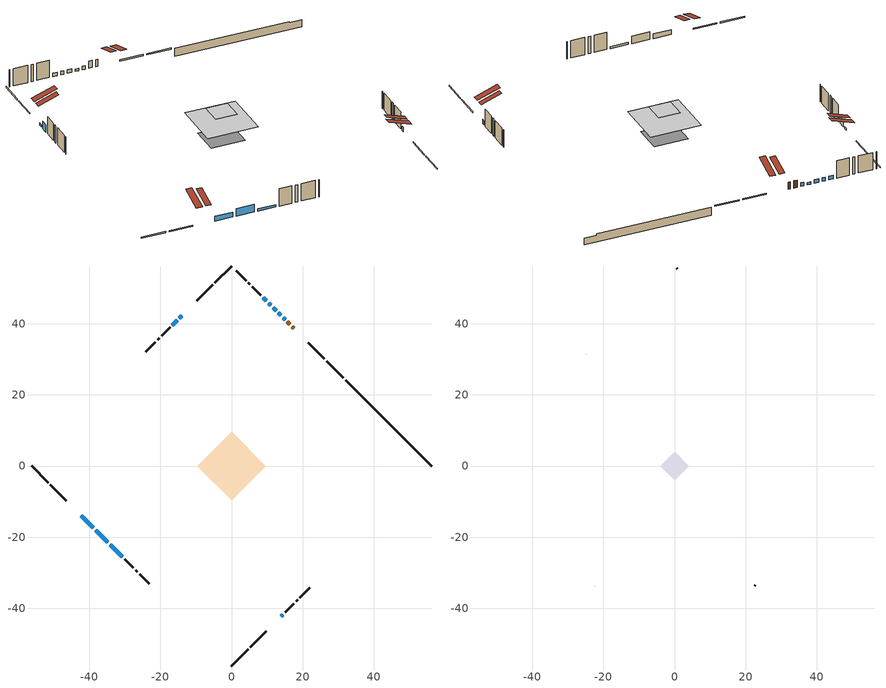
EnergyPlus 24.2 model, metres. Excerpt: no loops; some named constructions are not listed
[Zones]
conditioned space
 floor adiabatic (AdiabaticFloorConstruction): -9.59,0 0,9.59 9.59,0 0,-9.59 z3.51
 floor foundation (Slab1 construction): -6.03,0.44 -0.44,6.03 6.03,-0.44 0.44,-6.03 z-1.24
 wall outside (RimJoist1 construction): 0,-56.26 4.65,-51.61 / -56.26,0 -51.61,-4.65 / 0,56.26 -4.65,51.61 / 31.46,24.8 26.81,29.44 z1.07:1.37
 wall outside (RimJoist2 construction): 5.3,-50.95 9.83,-46.43 / -50.95,-5.3 -46.43,-9.83 / -5.3,50.95 -9.83,46.43 / 26.16,30.1 21.63,34.63 z1.07:1.37
 wall outside (AdiabaticWallConstruction 1): 17.45,38.8 17.05,39.21 / 16.4,39.86 15.74,40.52 z1.07:3.1
 wall outside (AdiabaticWallConstruction): 14.01,-42.25 14.44,-41.82 z1.07:2.29; 15.08,41.18 14.5,41.76 / 12.54,43.71 11.68,44.58 / 11.03,45.23 10.45,45.81 / 9.79,46.47 8.93,47.33 z1.07:2.06; -42.25,-14.01 -38.87,-17.38 z1.07:2.44; 13.85,42.41 13.2,43.06 / -14.01,42.25 -14.66,41.6 / -34.11,-22.15 -30.66,-25.59 z1.07:1.68; -15.31,40.95 -16.61,39.65 z1.07:3.15; -38.22,-18.04 -34.77,-21.49 z1.07:3.2
 wall outside (Wall1 construction): 15.1,-41.16 17.52,-38.74 / -30.01,-26.25 -27.58,-28.67 / -17.26,39 -19.68,36.57 / 8.27,47.99 5.85,50.41 z1.07:5.95
 wall outside (Wall2 construction): 18.18,-38.08 18.6,-37.66 / -26.93,-29.33 -26.5,-29.76 / -20.34,35.92 -20.77,35.49 / 5.19,51.06 4.77,51.49 z1.07:5.95
 wall outside (Wall3 construction): 19.26,-37 21.98,-34.28 / -25.84,-30.41 -23.12,-33.14 / -21.42,34.83 -24.15,32.11 / 4.11,52.15 1.39,54.87 z1.07:5.95
 wall foundation (FoundationWall1 construction): 32.12,24.14,-1.24 32.12,24.14,1.07 53.84,2.41,1.07 53.84,2.41,0.74 56.26,0,0.74 56.26,0,-1.24
 window (WindowConstruction 8): 14.01,-42.25 14.44,-41.82 z1.07:2.29
 window (WindowConstruction 6): 15.08,41.18 14.5,41.75 z1.07:2.06
 window (WindowConstruction 7): -42.25,-14.01 -38.87,-17.38 z1.07:2.44
 window (WindowConstruction 9): 13.85,42.41 13.2,43.06 z1.07:1.68
 window (WindowConstruction 10): -14.01,42.25 -14.66,41.6 z1.07:1.68
 window (WindowConstruction): 12.54,43.71 11.68,44.58 z1.07:2.06
 window (WindowConstruction 1): 11.02,45.23 10.45,45.81 z1.07:2.06
 window (WindowConstruction 2): -15.31,40.95 -16.61,39.65 z1.07:3.15
 window (WindowConstruction 3): -38.22,-18.04 -34.77,-21.49 z1.07:3.2
 window (WindowConstruction 4): -34.11,-22.15 -30.66,-25.59 z1.07:1.68
 window (WindowConstruction 5): 9.79,46.47 8.93,47.33 z1.07:2.06
 door (Door): 17.45,38.81 17.05,39.21 z1.07:3.1
 door (Door 1): 16.4,39.86 15.74,40.52 z1.07:3.1
 ceiling adiabatic (AdiabaticFloorConstruction): 0,-9.59 9.59,0 0,9.59 -9.59,0 z3.51
 roof outside (Roof1 construction): 11.65,-44.61,5.95 7.24,-40.2,8.03 6.08,-41.36,8.03 10.49,-45.77,5.95; -44.61,-11.65,5.95 -40.2,-7.24,8.03 -41.36,-6.08,8.03 -45.77,-10.49,5.95; -11.65,44.61,5.95 -7.24,40.2,8.03 -6.08,41.36,8.03 -10.49,45.77,5.95; 19.81,36.45,5.95 15.4,32.03,8.03 16.56,30.87,8.03 20.97,35.28,5.95
attic - vented
 floor to conditioned space (Floor1 construction Reversed): -4.07,0 0,4.07 4.07,0 0,-4.07 z5.95
 wall outside (Wall4 construction): 22.64,-33.62 22.71,-33.55 / -22.47,-33.79 -22.39,-33.87 / -24.8,31.45 -24.88,31.38 / 0.73,55.53 0.66,55.6 z1.07:5.95
 roof outside (Roof2 construction): 13.35,-42.91,5.95 9.39,-38.94,7.82 8.34,-39.99,7.82 12.31,-43.95,5.95; -42.91,-13.35,5.95 -38.94,-9.39,7.82 -39.99,-8.34,7.82 -43.95,-12.31,5.95; -13.35,42.91,5.95 -9.39,38.94,7.82 -8.34,39.99,7.82 -12.31,43.95,5.95; 18.11,38.15,5.95 14.14,34.18,7.82 15.19,33.14,7.82 19.15,37.1,5.95
[Material] Roughness=Rough; Thermal Absorptance=0.9
Name | Thickness {m} | Conductivity {W/m-K} | Density {kg/m3} | Specific Heat {J/kg-K} | Solar Absorptance | Visible Absorptance
ceiling loosefill ins | 0.169333 | 0.0480833 | 16.02 | 1046.75 | 0.7 | 0.7
ceiling stud and cavity | 0.1397 | 0.0973462 | 65.682 | 1177.47 | 0.7 | 0.7
gypsum board | 0.0127 | 0.160291 | 801 | 837.4 | 0.6 | 0.6
[Construction]
Floor1 construction: ceiling loosefill ins, ceiling stud and cavity, gypsum board
[EnergyManagementSystem:Program]
total_airflows_program: Set total_infil_flow_rate = 0; Set total_mechvent_flow_rate = 0; Set total_natvent_flow_rate = 0; Set total_whf_flow_rate = 0; Set total_infil_flow_rate = total_infil_flow_rate + (infil_program_Qinf * 1); Set total_mechvent_flow_rate = total_mechvent_flow_rate + (infil_program_Qfan * 1); Set total_natvent_flow_rate = total_natvent_flow_rate + (natural_vent_program_Qnv * 1); Set total_whf_flow_rate = total_whf_flow_rate + (natural_vent_program_Qwhf * 1)
total_loads_program: Set loads_htg_tot = 0; Set loads_clg_tot = 0; If htg_load_cond > 0; Set loads_htg_tot = loads_htg_tot + (htg_load_cond - clg_load_cond) * 1.0; EndIf; Set loads_htg_tot = (@Max loads_htg_tot 0); If clg_load_cond > 0; Set loads_clg_tot = loads_clg_tot + (clg_load_cond - htg_load_cond) * 0.0; EndIf; Set loads_clg_tot = (@Max loads_clg_tot 0)
unit_heater_supply_fan_disaggregate_program: Set unit_heater_supply_fan_primary_htg = 0; If unit_heater_htg_coil_s > 0; Set unit_heater_supply_fan_primary_htg = unit_heater_supply_fan_s; EndIf
unmet_hours_program: Set htg_unmet_hours = 0; Set clg_unmet_hours = 0; Set unit_htg_unmet_hours = 0; If ((DayOfYear >= 1) && (DayOfYear <= 365)); Set unit_htg_unmet_hours = unit_htg_unmet_hours + conditioned_space_htg_unmet_s; If unit_htg_unmet_hours > htg_unmet_hours; Set htg_unmet_hours = unit_htg_unmet_hours; EndIf; EndIf
water_heater_EC_adj: If WarmupFlag == 0; Set dhw_e_cons = water_heater_energy + water_heater_on_cycle_parasitic + water_heater_off_cycle_parasitic; Set water_heater_ec_adj_act = 0.0 * dhw_e_cons / 1; EndIf
[EnergyManagementSystem:ProgramCallingManager]
component_loads_program_calling_manager: EndOfZoneTimestepAfterZoneReporting; component_loads_program
fridge_schedule_program_calling_manager: BeginZoneTimestepAfterInitHeatBalance; fridge_schedule_program
furnace_supply_fan_disaggregate_program_calling_manager: EndOfSystemTimestepBeforeHVACReporting; furnace_supply_fan_disaggregate_program
infil_program_calling_manager: BeginZoneTimestepAfterInitHeatBalance; infil_program
natural_vent_program_calling_manager: BeginZoneTimestepAfterInitHeatBalance; natural_vent_program
total_airflows_program_calling_manager: EndOfZoneTimestepAfterZoneReporting; total_airflows_program
total_loads_program_calling_manager: EndOfZoneTimestepAfterZoneReporting; total_loads_program
unit_heater_supply_fan_disaggregate_program_calling_manager: EndOfSystemTimestepBeforeHVACReporting; unit_heater_supply_fan_disaggregate_program
unmet_hours_program_calling_manager: EndOfZoneTimestepBeforeZoneReporting; unmet_hours_program
water_heater_EC_adj_ProgramManager: EndOfSystemTimestepBeforeHVACReporting; water_heater_EC_adj
[EnergyManagementSystem:OutputVariable] Type of Data in Variable=Summed
Name | EMS Variable | Update Frequency | EMS Program or Subroutine | Units
furnace supply fan disaggregate htg primary | furnace_supply_fan_primary_htg | SystemTimestep | furnace_supply_fan_disaggregate_program | J
unit heater supply fan disaggregate htg primary | unit_heater_supply_fan_primary_htg | SystemTimestep | unit_heater_supply_fan_disaggregate_program | J
loads_htg_tot_peakload_outvar; loads_htg_tot_annual_outvar; Energy Management System Output Variable 1; Energy Management System Output Variable 45 | loads_htg_tot | ZoneTimestep | total_loads_program | J
loads_clg_tot_peakload_outvar; loads_clg_tot_annual_outvar; Energy Management System Output Variable 2; Energy Management System Output Variable 46 | loads_clg_tot | ZoneTimestep | total_loads_program | J
htg_unmet_hours_annual_outvar; Energy Management System Output Variable 3 | htg_unmet_hours | ZoneTimestep | unmet_hours_program | hr
clg_unmet_hours_annual_outvar; Energy Management System Output Variable 4 | clg_unmet_hours | ZoneTimestep | unmet_hours_program | hr
loads_htg_roofs_annual_outvar; Energy Management System Output Variable 5 | loads_htg_roofs | ZoneTimestep | component_loads_program | J
loads_htg_ceilings_annual_outvar; Energy Management System Output Variable 6 | loads_htg_ceilings | ZoneTimestep | component_loads_program | J
loads_htg_walls_annual_outvar; Energy Management System Output Variable 7 | loads_htg_walls | ZoneTimestep | component_loads_program | J
loads_htg_rim_joists_annual_outvar; Energy Management System Output Variable 8 | loads_htg_rim_joists | ZoneTimestep | component_loads_program | J
loads_htg_foundation_walls_annual_outvar; Energy Management System Output Variable 9 | loads_htg_foundation_walls | ZoneTimestep | component_loads_program | J
loads_htg_doors_annual_outvar; Energy Management System Output Variable 10 | loads_htg_doors | ZoneTimestep | component_loads_program | J
loads_htg_windows_conduction_annual_outvar; Energy Management System Output Variable 11 | loads_htg_windows_conduction | ZoneTimestep | component_loads_program | J
loads_htg_windows_solar_annual_outvar; Energy Management System Output Variable 12 | loads_htg_windows_solar | ZoneTimestep | component_loads_program | J
loads_htg_skylights_conduction_annual_outvar; Energy Management System Output Variable 13 | loads_htg_skylights_conduction | ZoneTimestep | component_loads_program | J
loads_htg_skylights_solar_annual_outvar; Energy Management System Output Variable 14 | loads_htg_skylights_solar | ZoneTimestep | component_loads_program | J
loads_htg_floors_annual_outvar; Energy Management System Output Variable 15 | loads_htg_floors | ZoneTimestep | component_loads_program | J
loads_htg_slabs_annual_outvar; Energy Management System Output Variable 16 | loads_htg_slabs | ZoneTimestep | component_loads_program | J
loads_htg_internal_mass_annual_outvar; Energy Management System Output Variable 17 | loads_htg_internal_mass | ZoneTimestep | component_loads_program | J
loads_htg_infil_annual_outvar; Energy Management System Output Variable 18 | loads_htg_infil | ZoneTimestep | component_loads_program | J
loads_htg_natvent_annual_outvar; Energy Management System Output Variable 19 | loads_htg_natvent | ZoneTimestep | component_loads_program | J
loads_htg_mechvent_annual_outvar; Energy Management System Output Variable 20 | loads_htg_mechvent | ZoneTimestep | component_loads_program | J
loads_htg_whf_annual_outvar; Energy Management System Output Variable 21 | loads_htg_whf | ZoneTimestep | component_loads_program | J
loads_htg_ducts_annual_outvar; Energy Management System Output Variable 22 | loads_htg_ducts | ZoneTimestep | component_loads_program | J
loads_htg_intgains_annual_outvar; Energy Management System Output Variable 23 | loads_htg_intgains | ZoneTimestep | component_loads_program | J
loads_htg_lighting_annual_outvar; Energy Management System Output Variable 24 | loads_htg_lighting | ZoneTimestep | component_loads_program | J
loads_clg_roofs_annual_outvar; Energy Management System Output Variable 25 | loads_clg_roofs | ZoneTimestep | component_loads_program | J
loads_clg_ceilings_annual_outvar; Energy Management System Output Variable 26 | loads_clg_ceilings | ZoneTimestep | component_loads_program | J
loads_clg_walls_annual_outvar; Energy Management System Output Variable 27 | loads_clg_walls | ZoneTimestep | component_loads_program | J
loads_clg_rim_joists_annual_outvar; Energy Management System Output Variable 28 | loads_clg_rim_joists | ZoneTimestep | component_loads_program | J
loads_clg_foundation_walls_annual_outvar; Energy Management System Output Variable 29 | loads_clg_foundation_walls | ZoneTimestep | component_loads_program | J
loads_clg_doors_annual_outvar; Energy Management System Output Variable 30 | loads_clg_doors | ZoneTimestep | component_loads_program | J
loads_clg_windows_conduction_annual_outvar; Energy Management System Output Variable 31 | loads_clg_windows_conduction | ZoneTimestep | component_loads_program | J
loads_clg_windows_solar_annual_outvar; Energy Management System Output Variable 32 | loads_clg_windows_solar | ZoneTimestep | component_loads_program | J
loads_clg_skylights_conduction_annual_outvar; Energy Management System Output Variable 33 | loads_clg_skylights_conduction | ZoneTimestep | component_loads_program | J
loads_clg_skylights_solar_annual_outvar; Energy Management System Output Variable 34 | loads_clg_skylights_solar | ZoneTimestep | component_loads_program | J
loads_clg_floors_annual_outvar; Energy Management System Output Variable 35 | loads_clg_floors | ZoneTimestep | component_loads_program | J
loads_clg_slabs_annual_outvar; Energy Management System Output Variable 36 | loads_clg_slabs | ZoneTimestep | component_loads_program | J
loads_clg_internal_mass_annual_outvar; Energy Management System Output Variable 37 | loads_clg_internal_mass | ZoneTimestep | component_loads_program | J
loads_clg_infil_annual_outvar; Energy Management System Output Variable 38 | loads_clg_infil | ZoneTimestep | component_loads_program | J
loads_clg_natvent_annual_outvar; Energy Management System Output Variable 39 | loads_clg_natvent | ZoneTimestep | component_loads_program | J
loads_clg_mechvent_annual_outvar; Energy Management System Output Variable 40 | loads_clg_mechvent | ZoneTimestep | component_loads_program | J
loads_clg_whf_annual_outvar; Energy Management System Output Variable 41 | loads_clg_whf | ZoneTimestep | component_loads_program | J
loads_clg_ducts_annual_outvar; Energy Management System Output Variable 42 | loads_clg_ducts | ZoneTimestep | component_loads_program | J
loads_clg_intgains_annual_outvar; Energy Management System Output Variable 43 | loads_clg_intgains | ZoneTimestep | component_loads_program | J
loads_clg_lighting_annual_outvar; Energy Management System Output Variable 44 | loads_clg_lighting | ZoneTimestep | component_loads_program | J
[Schedule:Day:Interval]
interior lighting schedule day: No, 01:00, 0.108182, 04:00, 0.0901515, 05:00, 0.0991667, 06:00, 0.162273, 07:00, 0.270455, 08:00, 0.342576, 10:00, 0.369621, 11:00, 0.351591, 12:00, 0.333561, 13:00, 0.324545, 14:00, 0.31553, 15:00, 0.333561, 16:00, 0.369621, 17:00, 0.450758, 18:00, 0.585985, 19:00, 0.775303, 20:00, 0.955606, 21:00, 0.991667, 22:00, 0.712197, 23:00, 0.360606, 24:00, 0.162273
interior lighting schedule day 1: No, 01:00, 0.100909, 04:00, 0.0840909, 05:00, 0.0925, 06:00, 0.151364, 07:00, 0.252273, 08:00, 0.319545, 10:00, 0.344773, 11:00, 0.327955, 12:00, 0.311136, 13:00, 0.302727, 14:00, 0.294318, 15:00, 0.311136, 16:00, 0.344773, 17:00, 0.420455, 18:00, 0.546591, 19:00, 0.723182, 20:00, 0.891364, 21:00, 0.925, 22:00, 0.664318, 23:00, 0.336364, 24:00, 0.151364
interior lighting schedule day 2: No, 01:00, 0.0927273, 04:00, 0.0772727, 05:00, 0.085, 06:00, 0.139091, 07:00, 0.231818, 08:00, 0.293636, 10:00, 0.316818, 11:00, 0.301364, 12:00, 0.285909, 13:00, 0.278182, 14:00, 0.270455, 15:00, 0.285909, 16:00, 0.316818, 17:00, 0.386364, 18:00, 0.502273, 19:00, 0.664545, 20:00, 0.819091, 21:00, 0.85, 22:00, 0.610455, 23:00, 0.309091, 24:00, 0.139091
interior lighting schedule day 3: No, 01:00, 0.0845455, 04:00, 0.0704545, 05:00, 0.0775, 06:00, 0.126818, 07:00, 0.211364, 08:00, 0.267727, 10:00, 0.288864, 11:00, 0.274773, 12:00, 0.260682, 13:00, 0.253636, 14:00, 0.246591, 15:00, 0.260682, 16:00, 0.288864, 17:00, 0.352273, 18:00, 0.457955, 19:00, 0.605909, 20:00, 0.746818, 21:00, 0.775, 22:00, 0.556591, 23:00, 0.281818, 24:00, 0.126818
interior lighting schedule day 4: No, 01:00, 0.0763636, 04:00, 0.0636364, 05:00, 0.07, 06:00, 0.114545, 07:00, 0.190909, 08:00, 0.241818, 10:00, 0.260909, 11:00, 0.248182, 12:00, 0.235455, 13:00, 0.229091, 14:00, 0.222727, 15:00, 0.235455, 16:00, 0.260909, 17:00, 0.318182, 18:00, 0.413636, 19:00, 0.547273, 20:00, 0.674545, 21:00, 0.7, 22:00, 0.502727, 23:00, 0.254545, 24:00, 0.114545
interior lighting schedule day 5: No, 01:00, 0.0727273, 04:00, 0.0606061, 05:00, 0.0666667, 06:00, 0.109091, 07:00, 0.181818, 08:00, 0.230303, 10:00, 0.248485, 11:00, 0.236364, 12:00, 0.224242, 13:00, 0.218182, 14:00, 0.212121, 15:00, 0.224242, 16:00, 0.248485, 17:00, 0.30303, 18:00, 0.393939, 19:00, 0.521212, 20:00, 0.642424, 21:00, 0.666667, 22:00, 0.478788, 23:00, 0.242424, 24:00, 0.109091
interior lighting schedule day 6: No, 01:00, 0.0745455, 04:00, 0.0621212, 05:00, 0.0683333, 06:00, 0.111818, 07:00, 0.186364, 08:00, 0.236061, 10:00, 0.254697, 11:00, 0.242273, 12:00, 0.229848, 13:00, 0.223636, 14:00, 0.217424, 15:00, 0.229848, 16:00, 0.254697, 17:00, 0.310606, 18:00, 0.403788, 19:00, 0.534242, 20:00, 0.658485, 21:00, 0.683333, 22:00, 0.490758, 23:00, 0.248485, 24:00, 0.111818
interior lighting schedule day 7: No, 01:00, 0.08, 04:00, 0.0666667, 05:00, 0.0733333, 06:00, 0.12, 07:00, 0.2, 08:00, 0.253333, 10:00, 0.273333, 11:00, 0.26, 12:00, 0.246667, 13:00, 0.24, 14:00, 0.233333, 15:00, 0.246667, 16:00, 0.273333, 17:00, 0.333333, 18:00, 0.433333, 19:00, 0.573333, 20:00, 0.706667, 21:00, 0.733333, 22:00, 0.526667, 23:00, 0.266667, 24:00, 0.12
interior lighting schedule day 8: No, 01:00, 0.0890909, 04:00, 0.0742424, 05:00, 0.0816667, 06:00, 0.133636, 07:00, 0.222727, 08:00, 0.282121, 10:00, 0.304394, 11:00, 0.289545, 12:00, 0.274697, 13:00, 0.267273, 14:00, 0.259848, 15:00, 0.274697, 16:00, 0.304394, 17:00, 0.371212, 18:00, 0.482576, 19:00, 0.638485, 20:00, 0.78697, 21:00, 0.816667, 22:00, 0.586515, 23:00, 0.29697, 24:00, 0.133636
interior lighting schedule day 9: No, 01:00, 0.0972727, 04:00, 0.0810606, 05:00, 0.0891667, 06:00, 0.145909, 07:00, 0.243182, 08:00, 0.30803, 10:00, 0.332348, 11:00, 0.316136, 12:00, 0.299924, 13:00, 0.291818, 14:00, 0.283712, 15:00, 0.299924, 16:00, 0.332348, 17:00, 0.405303, 18:00, 0.526894, 19:00, 0.697121, 20:00, 0.859242, 21:00, 0.891667, 22:00, 0.640379, 23:00, 0.324242, 24:00, 0.145909
interior lighting schedule day 10: No, 01:00, 0.105455, 04:00, 0.0878788, 05:00, 0.0966667, 06:00, 0.158182, 07:00, 0.263636, 08:00, 0.333939, 10:00, 0.360303, 11:00, 0.342727, 12:00, 0.325152, 13:00, 0.316364, 14:00, 0.307576, 15:00, 0.325152, 16:00, 0.360303, 17:00, 0.439394, 18:00, 0.571212, 19:00, 0.755758, 20:00, 0.931515, 21:00, 0.966667, 22:00, 0.694242, 23:00, 0.351515, 24:00, 0.158182
interior lighting schedule day 11: No, 01:00, 0.109091, 04:00, 0.0909091, 05:00, 0.1, 06:00, 0.163636, 07:00, 0.272727, 08:00, 0.345455, 10:00, 0.372727, 11:00, 0.354545, 12:00, 0.336364, 13:00, 0.327273, 14:00, 0.318182, 15:00, 0.336364, 16:00, 0.372727, 17:00, 0.454545, 18:00, 0.590909, 19:00, 0.781818, 20:00, 0.963636, 21:00, 1, 22:00, 0.718182, 23:00, 0.363636, 24:00, 0.163636
interior lighting schedule default day; occupants schedule default day; clothes dryer schedule default day; cooking range schedule default day; misc plug loads schedule default day; general water use schedule default day; clothes dryer exhaust 0 schedule default day; cooling season schedule day; cooling season schedule day 2; cooling season schedule default day; exterior lighting schedule default day; natural vent schedule default day: No, 24:00, 0
occupants schedule day: No, 05:00, 0.426829, 06:00, 0.719512, 07:00, 1, 08:00, 0.670732, 09:00, 0.329268, 14:00, 0.170732, 15:00, 0.231707, 16:00, 0.329268, 17:00, 0.5, 18:00, 0.670732, 19:00, 0.829268, 21:00, 1, 22:00, 0.853659, 23:00, 0.646341, 24:00, 0.426829
clothes dryer schedule day; clothes dryer exhaust 0 schedule day: No, 01:00, 0.123457, 02:00, 0.0740741, 03:00, 0.0493827, 04:00, 0.0246914, 05:00, 0.0493827, 06:00, 0.0740741, 07:00, 0.197531, 08:00, 0.395062, 09:00, 0.592593, 10:00, 0.839506, 11:00, 0.962963, 12:00, 1, 13:00, 0.91358, 14:00, 0.82716, 15:00, 0.716049, 16:00, 0.753086, 17:00, 0.679012, 18:00, 0.666667, 20:00, 0.62963, 21:00, 0.641975, 22:00, 0.666667, 23:00, 0.54321, 24:00, 0.296296
cooking range schedule day: No, 05:00, 0.0597015, 06:00, 0.11194, 07:00, 0.171642, 08:00, 0.291045, 11:00, 0.343284, 12:00, 0.402985, 13:00, 0.462687, 14:00, 0.343284, 15:00, 0.291045, 16:00, 0.402985, 17:00, 0.567164, 18:00, 1, 19:00, 0.850746, 20:00, 0.432836, 21:00, 0.291045, 22:00, 0.231343, 23:00, 0.171642, 24:00, 0.11194
misc plug loads schedule day: No, 06:00, 0.705882, 07:00, 0.745098, 08:00, 0.803922, 15:00, 0.823529, 16:00, 0.862745, 17:00, 0.921569, 18:00, 0.980392, 19:00, 1, 20:00, 0.980392, 21:00, 0.941176, 22:00, 0.862745, 23:00, 0.784314, 24:00, 0.72549
general water use schedule day: No, 01:00, 0.315068, 03:00, 0.287671, 04:00, 0.342466, 05:00, 0.369863, 06:00, 0.520548, 07:00, 0.60274, 08:00, 0.534247, 10:00, 0.506849, 11:00, 0.465753, 14:00, 0.479452, 15:00, 0.534247, 16:00, 0.589041, 17:00, 0.69863, 18:00, 0.876712, 19:00, 0.890411, 20:00, 0.986301, 21:00, 1, 22:00, 0.863014, 23:00, 0.616438, 24:00, 0.465753
cooling season schedule day 1: No, 24:00, 1
exterior lighting schedule day: No, 01:00, 0.566667, 03:00, 0.524167, 05:00, 0.495833, 06:00, 0.5525, 07:00, 0.623333, 08:00, 0.580833, 09:00, 0.439167, 10:00, 0.354167, 12:00, 0.34, 13:00, 0.354167, 14:00, 0.396667, 15:00, 0.425, 16:00, 0.495833, 17:00, 0.623333, 18:00, 0.793333, 19:00, 0.906667, 20:00, 0.963333, 21:00, 0.991667, 22:00, 0.920833, 23:00, 0.793333, 24:00, 0.665833
exterior lighting schedule day 1: No, 01:00, 0.528571, 03:00, 0.488929, 05:00, 0.4625, 06:00, 0.515357, 07:00, 0.581429, 08:00, 0.541786, 09:00, 0.409643, 10:00, 0.330357, 12:00, 0.317143, 13:00, 0.330357, 14:00, 0.37, 15:00, 0.396429, 16:00, 0.4625, 17:00, 0.581429, 18:00, 0.74, 19:00, 0.845714, 20:00, 0.898571, 21:00, 0.925, 22:00, 0.858929, 23:00, 0.74, 24:00, 0.621071
exterior lighting schedule day 10: No, 01:00, 0.552381, 03:00, 0.510952, 05:00, 0.483333, 06:00, 0.538571, 07:00, 0.607619, 08:00, 0.56619, 09:00, 0.428095, 10:00, 0.345238, 12:00, 0.331429, 13:00, 0.345238, 14:00, 0.386667, 15:00, 0.414286, 16:00, 0.483333, 17:00, 0.607619, 18:00, 0.773333, 19:00, 0.88381, 20:00, 0.939048, 21:00, 0.966667, 22:00, 0.897619, 23:00, 0.773333, 24:00, 0.649048
exterior lighting schedule day 11: No, 01:00, 0.571429, 03:00, 0.528571, 05:00, 0.5, 06:00, 0.557143, 07:00, 0.628571, 08:00, 0.585714, 09:00, 0.442857, 10:00, 0.357143, 12:00, 0.342857, 13:00, 0.357143, 14:00, 0.4, 15:00, 0.428571, 16:00, 0.5, 17:00, 0.628571, 18:00, 0.8, 19:00, 0.914286, 20:00, 0.971429, 21:00, 1, 22:00, 0.928571, 23:00, 0.8, 24:00, 0.671429
exterior lighting schedule day 2: No, 01:00, 0.485714, 03:00, 0.449286, 05:00, 0.425, 06:00, 0.473571, 07:00, 0.534286, 08:00, 0.497857, 09:00, 0.376429, 10:00, 0.303571, 12:00, 0.291429, 13:00, 0.303571, 14:00, 0.34, 15:00, 0.364286, 16:00, 0.425, 17:00, 0.534286, 18:00, 0.68, 19:00, 0.777143, 20:00, 0.825714, 21:00, 0.85, 22:00, 0.789286, 23:00, 0.68, 24:00, 0.570714
exterior lighting schedule day 3: No, 01:00, 0.442857, 03:00, 0.409643, 05:00, 0.3875, 06:00, 0.431786, 07:00, 0.487143, 08:00, 0.453929, 09:00, 0.343214, 10:00, 0.276786, 12:00, 0.265714, 13:00, 0.276786, 14:00, 0.31, 15:00, 0.332143, 16:00, 0.3875, 17:00, 0.487143, 18:00, 0.62, 19:00, 0.708571, 20:00, 0.752857, 21:00, 0.775, 22:00, 0.719643, 23:00, 0.62, 24:00, 0.520357
exterior lighting schedule day 4: No, 01:00, 0.4, 03:00, 0.37, 05:00, 0.35, 06:00, 0.39, 07:00, 0.44, 08:00, 0.41, 09:00, 0.31, 10:00, 0.25, 12:00, 0.24, 13:00, 0.25, 14:00, 0.28, 15:00, 0.3, 16:00, 0.35, 17:00, 0.44, 18:00, 0.56, 19:00, 0.64, 20:00, 0.68, 21:00, 0.7, 22:00, 0.65, 23:00, 0.56, 24:00, 0.47
exterior lighting schedule day 5: No, 01:00, 0.380952, 03:00, 0.352381, 05:00, 0.333333, 06:00, 0.371429, 07:00, 0.419048, 08:00, 0.390476, 09:00, 0.295238, 10:00, 0.238095, 12:00, 0.228571, 13:00, 0.238095, 14:00, 0.266667, 15:00, 0.285714, 16:00, 0.333333, 17:00, 0.419048, 18:00, 0.533333, 19:00, 0.609524, 20:00, 0.647619, 21:00, 0.666667, 22:00, 0.619048, 23:00, 0.533333, 24:00, 0.447619
exterior lighting schedule day 6: No, 01:00, 0.390476, 03:00, 0.36119, 05:00, 0.341667, 06:00, 0.380714, 07:00, 0.429524, 08:00, 0.400238, 09:00, 0.302619, 10:00, 0.244048, 12:00, 0.234286, 13:00, 0.244048, 14:00, 0.273333, 15:00, 0.292857, 16:00, 0.341667, 17:00, 0.429524, 18:00, 0.546667, 19:00, 0.624762, 20:00, 0.66381, 21:00, 0.683333, 22:00, 0.634524, 23:00, 0.546667, 24:00, 0.45881
exterior lighting schedule day 7: No, 01:00, 0.419048, 03:00, 0.387619, 05:00, 0.366667, 06:00, 0.408571, 07:00, 0.460952, 08:00, 0.429524, 09:00, 0.324762, 10:00, 0.261905, 12:00, 0.251429, 13:00, 0.261905, 14:00, 0.293333, 15:00, 0.314286, 16:00, 0.366667, 17:00, 0.460952, 18:00, 0.586667, 19:00, 0.670476, 20:00, 0.712381, 21:00, 0.733333, 22:00, 0.680952, 23:00, 0.586667, 24:00, 0.492381
exterior lighting schedule day 8: No, 01:00, 0.466667, 03:00, 0.431667, 05:00, 0.408333, 06:00, 0.455, 07:00, 0.513333, 08:00, 0.478333, 09:00, 0.361667, 10:00, 0.291667, 12:00, 0.28, 13:00, 0.291667, 14:00, 0.326667, 15:00, 0.35, 16:00, 0.408333, 17:00, 0.513333, 18:00, 0.653333, 19:00, 0.746667, 20:00, 0.793333, 21:00, 0.816667, 22:00, 0.758333, 23:00, 0.653333, 24:00, 0.548333
exterior lighting schedule day 9: No, 01:00, 0.509524, 03:00, 0.47131, 05:00, 0.445833, 06:00, 0.496786, 07:00, 0.560476, 08:00, 0.522262, 09:00, 0.394881, 10:00, 0.318452, 12:00, 0.305714, 13:00, 0.318452, 14:00, 0.356667, 15:00, 0.382143, 16:00, 0.445833, 17:00, 0.560476, 18:00, 0.713333, 19:00, 0.815238, 20:00, 0.86619, 21:00, 0.891667, 22:00, 0.827976, 23:00, 0.713333, 24:00, 0.59869
[Schedule:Week:Daily]
clothes dryer exhaust 0 schedule Week Rule - Jan1-Dec31: clothes dryer exhaust 0 schedule day, clothes dryer exhaust 0 schedule day, clothes dryer exhaust 0 schedule day, clothes dryer exhaust 0 schedule day, clothes dryer exhaust 0 schedule day, clothes dryer exhaust 0 schedule day, clothes dryer exhaust 0 schedule day, clothes dryer exhaust 0 schedule default day, clothes dryer exhaust 0 schedule default day, clothes dryer exhaust 0 schedule default day, clothes dryer exhaust 0 schedule default day, clothes dryer exhaust 0 schedule default day
cooling season schedule Week Rule - Jan1-May26: cooling season schedule day, cooling season schedule day, cooling season schedule day, cooling season schedule day, cooling season schedule day, cooling season schedule day, cooling season schedule day, cooling season schedule default day, cooling season schedule default day, cooling season schedule default day, cooling season schedule default day, cooling season schedule default day
cooling season schedule Week Rule - May27-Jun2: cooling season schedule day, cooling season schedule day, cooling season schedule day, cooling season schedule day, cooling season schedule day, cooling season schedule day 1, cooling season schedule day 1, cooling season schedule default day, cooling season schedule default day, cooling season schedule default day, cooling season schedule default day, cooling season schedule default day
cooling season schedule Week Rule - Jun3-Aug25: cooling season schedule day 1, cooling season schedule day 1, cooling season schedule day 1, cooling season schedule day 1, cooling season schedule day 1, cooling season schedule day 1, cooling season schedule day 1, cooling season schedule default day, cooling season schedule default day, cooling season schedule default day, cooling season schedule default day, cooling season schedule default day
cooling season schedule Week Rule - Aug26-Sep1: cooling season schedule day 1, cooling season schedule day 1, cooling season schedule day 1, cooling season schedule day 1, cooling season schedule day 1, cooling season schedule day 1, cooling season schedule day 2, cooling season schedule default day, cooling season schedule default day, cooling season schedule default day, cooling season schedule default day, cooling season schedule default day
cooling season schedule Week Rule - Sep2-Dec31: cooling season schedule day 2, cooling season schedule day 2, cooling season schedule day 2, cooling season schedule day 2, cooling season schedule day 2, cooling season schedule day 2, cooling season schedule day 2, cooling season schedule default day, cooling season schedule default day, cooling season schedule default day, cooling season schedule default day, cooling season schedule default day
exterior lighting schedule Week Rule - Nov4-Nov24: exterior lighting schedule day 10, exterior lighting schedule day 10, exterior lighting schedule day 10, exterior lighting schedule day 10, exterior lighting schedule day 10, exterior lighting schedule day 10, exterior lighting schedule day 10, exterior lighting schedule default day, exterior lighting schedule default day, exterior lighting schedule default day, exterior lighting schedule default day, exterior lighting schedule default day
exterior lighting schedule Week Rule - Nov25-Dec1: exterior lighting schedule day 10, exterior lighting schedule day 10, exterior lighting schedule day 10, exterior lighting schedule day 10, exterior lighting schedule day 10, exterior lighting schedule day 10, exterior lighting schedule day 11, exterior lighting schedule default day, exterior lighting schedule default day, exterior lighting schedule default day, exterior lighting schedule default day, exterior lighting schedule default day
exterior lighting schedule Week Rule - Dec2-Dec31: exterior lighting schedule day 11, exterior lighting schedule day 11, exterior lighting schedule day 11, exterior lighting schedule day 11, exterior lighting schedule day 11, exterior lighting schedule day 11, exterior lighting schedule day 11, exterior lighting schedule default day, exterior lighting schedule default day, exterior lighting schedule default day, exterior lighting schedule default day, exterior lighting schedule default day
natural vent schedule Week Rule - Jan1-Dec31: natural vent schedule default day, natural vent schedule default day, natural vent schedule default day, natural vent schedule default day, natural vent schedule default day, natural vent schedule default day, natural vent schedule default day, natural vent schedule default day, natural vent schedule default day, natural vent schedule default day, natural vent schedule default day, natural vent schedule default day
[Schedule:Year]
clothes dryer exhaust 0 schedule: clothes dryer exhaust 0 schedule Week Rule - Jan1-Dec31, 1, 1, 12, 31
cooling season schedule: cooling season schedule Week Rule - Jan1-May26, 1, 1, 5, 26, cooling season schedule Week Rule - May27-Jun2, 5, 27, 6, 2, cooling season schedule Week Rule - Jun3-Aug25, 6, 3, 8, 25, cooling season schedule Week Rule - Aug26-Sep1, 8, 26, 9, 1, cooling season schedule Week Rule - Sep2-Dec31, 9, 2, 12, 31
natural vent schedule: natural vent schedule Week Rule - Jan1-Dec31, 1, 1, 12, 31
